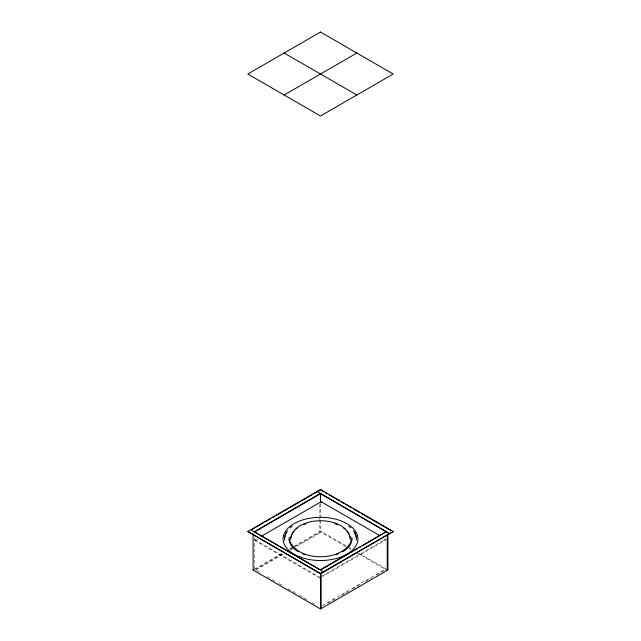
<?xml version="1.0" encoding="UTF-8"?>
<svg xmlns="http://www.w3.org/2000/svg" width="641" height="641" viewBox="0 0 641 641"><rect width="100%" height="100%" fill="white"/><g stroke="black" fill="none" stroke-linecap="round" stroke-linejoin="round"><path stroke-width="0.48" stroke-dasharray="3.21 2.4" d="M319.843 578.046L255.078 540.651L255.078 539.89L256.793 538.897M255.078 540.651L257.65 539.169M254.613 569.152L282.072 553.303M289.804 548.84L293.233 546.861M294.091 546.364L320.5 531.117L347.294 546.581M255.078 569.649L282.737 553.68M290.261 549.337L293.698 547.35M294.556 546.861L321.157 531.493L321.157 532.262L293.698 548.119M255.935 569.921L283.394 554.064M290.261 550.098L292.841 548.608M322.415 575.794L385.922 539.129L385.922 539.89L322.415 576.555M322.415 605.553L385.922 568.888M327.567 603.349L335.291 598.886M341.292 595.417L348.159 591.451M352.454 588.975L360.178 584.52M365.33 581.547L371.331 578.078M376.483 575.105L384.207 570.642M384.199 538.897L385.922 539.89M347.927 546.949L351.613 549.081M359.152 553.431L386.178 569.032M346.204 546.717L319.843 531.493L319.843 520.732M349.225 548.464L350.947 549.457M356.564 552.702L387.244 570.418M255.078 539.89L319.843 577.285M256.801 570.65L261.119 573.142M267.161 576.628L271.48 579.127M272.345 579.624L274.933 581.115M279.252 583.606L282.705 585.602M287.889 588.598L295.661 593.085M299.115 595.08L306.887 599.567M312.071 602.556L316.382 605.048M320.5 503.505L320.5 531.878M319.843 504.106L319.843 515.845M319.843 516.822L319.843 519.755M254.413 537.751L254.413 569.056"/><path stroke-width="0.96" d="M284.668 537.615L285.229 535.027L287.456 530.892M290.637 537.831L292.04 533.576L294.636 530.291M351.853 539.442C344.529 562.534 296.471 562.534 289.147 539.442M286.351 531.894L284.668 536.998L284.668 540.211M290.181 527.807L292.168 526.229M295.974 529.073L297.448 527.904M342.679 551.717C347.927 548.888 352.662 543.504 351.853 537.166M284.155 95.004L356.845 53.035M247.803 531.493L320.5 489.524L393.197 531.493L320.5 573.847L247.803 531.493L320.5 573.463L393.197 531.493M263.122 523.032L251.112 529.971L323.801 571.94M264.845 522.038L270.847 518.577M272.569 517.583L274.284 516.59M275.999 515.596L282.008 512.135M283.723 511.141L312.047 494.788M313.761 493.794L316.334 492.312M323.961 491.903L320.5 489.908L317.199 491.431L389.888 533.785M320.5 493.722L254.413 531.878L320.5 493.346L320.5 502.528M261.079 536.421L321.157 501.735L379.881 535.636M253.091 533.833L253.091 570.033L253.756 569.649M320.5 569.649L386.587 531.493L362.558 545.755M321.357 569.537L349.682 553.183M351.396 552.197L353.111 551.204M354.834 550.21L357.406 548.728M359.12 547.735L360.835 546.741M253.091 570.033L320.5 608.95L387.909 570.033L387.909 533.833M303.706 524.642L306.086 523.777M335.636 554.81L338.136 553.896M334.914 523.777L337.294 524.642M302.864 553.896L305.364 554.81M284.155 53.035L356.845 95.004M325.692 492.905L327.423 493.907M329.154 494.908L339.538 500.901M341.268 501.903L343.864 503.401M345.595 504.395L351.653 507.896M353.383 508.898L359.441 512.391M361.171 513.393L390.601 530.379M319.795 493.314L387.244 532.262M386.587 570.033L387.244 570.418L387.244 535.195M253.756 531.493L319.659 569.545M320.5 608.189L321.157 608.565L321.157 572.373M298.321 551.717C293.073 548.888 288.338 543.504 289.147 537.166M348.832 526.229L350.819 527.807M343.552 527.904L345.026 529.073M346.364 530.291L348.96 533.576L350.363 537.831M353.544 530.892L355.771 535.027L356.332 537.615M354.649 531.894L356.332 536.998L356.332 540.211M350.363 539.994C348.8 514.314 292.2 514.314 290.637 539.994M321.157 501.735L321.157 502.496M320.5 573.463L320.5 608.95M320.5 32.05L247.803 74.019L320.5 115.989L393.197 74.019L320.5 32.05M299.804 556.901A37.402 21.594 0 0 0 357.83 540.267A37.402 21.594 0 0 0 303.866 519.571A37.402 21.594 0 0 0 299.804 556.901"/></g></svg>
